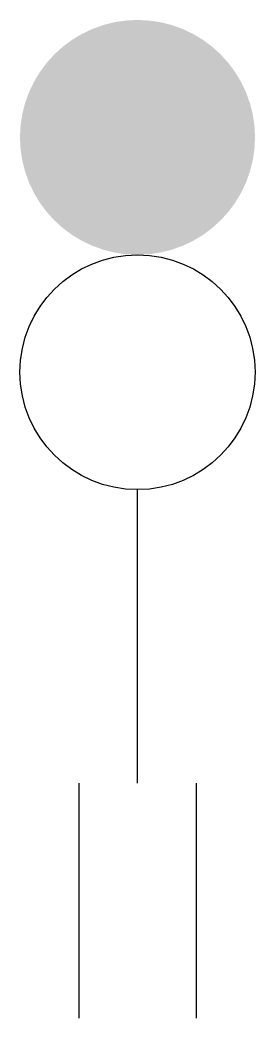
# Model space of a CAD drawing. Header units: metres. Extents: x -0.031 to 0.094, y -0.062 to 0.469.
import ezdxf

# ---------------------------------------------------------------- set-up
doc = ezdxf.new("R2010")
doc.units = ezdxf.units.M

# ---------------------------------------------------------------- blocks, each defined once
blk = doc.blocks.new('fsm003')
for p, q in [((0.03125, 0.0625), (0.03125, 0.21875)), ((0, 0.0625), (0, -0.0625)), ((0.0625, 0.0625), (0.0625, -0.0625))]:
    blk.add_line(p, q)
at = {"const_width": 0.0625}
blk.add_lwpolyline([(0, 0.40625, 1), (0.0625, 0.40625, 1)], format="xyb", close=True, dxfattribs=at)
blk.add_circle((0.03125, 0.28125), 0.0625)

msp = doc.modelspace()

# ---------------------------------------------------------------- block references
msp.add_blockref('fsm003', (0, 0))

doc.saveas('drawing.dxf')
